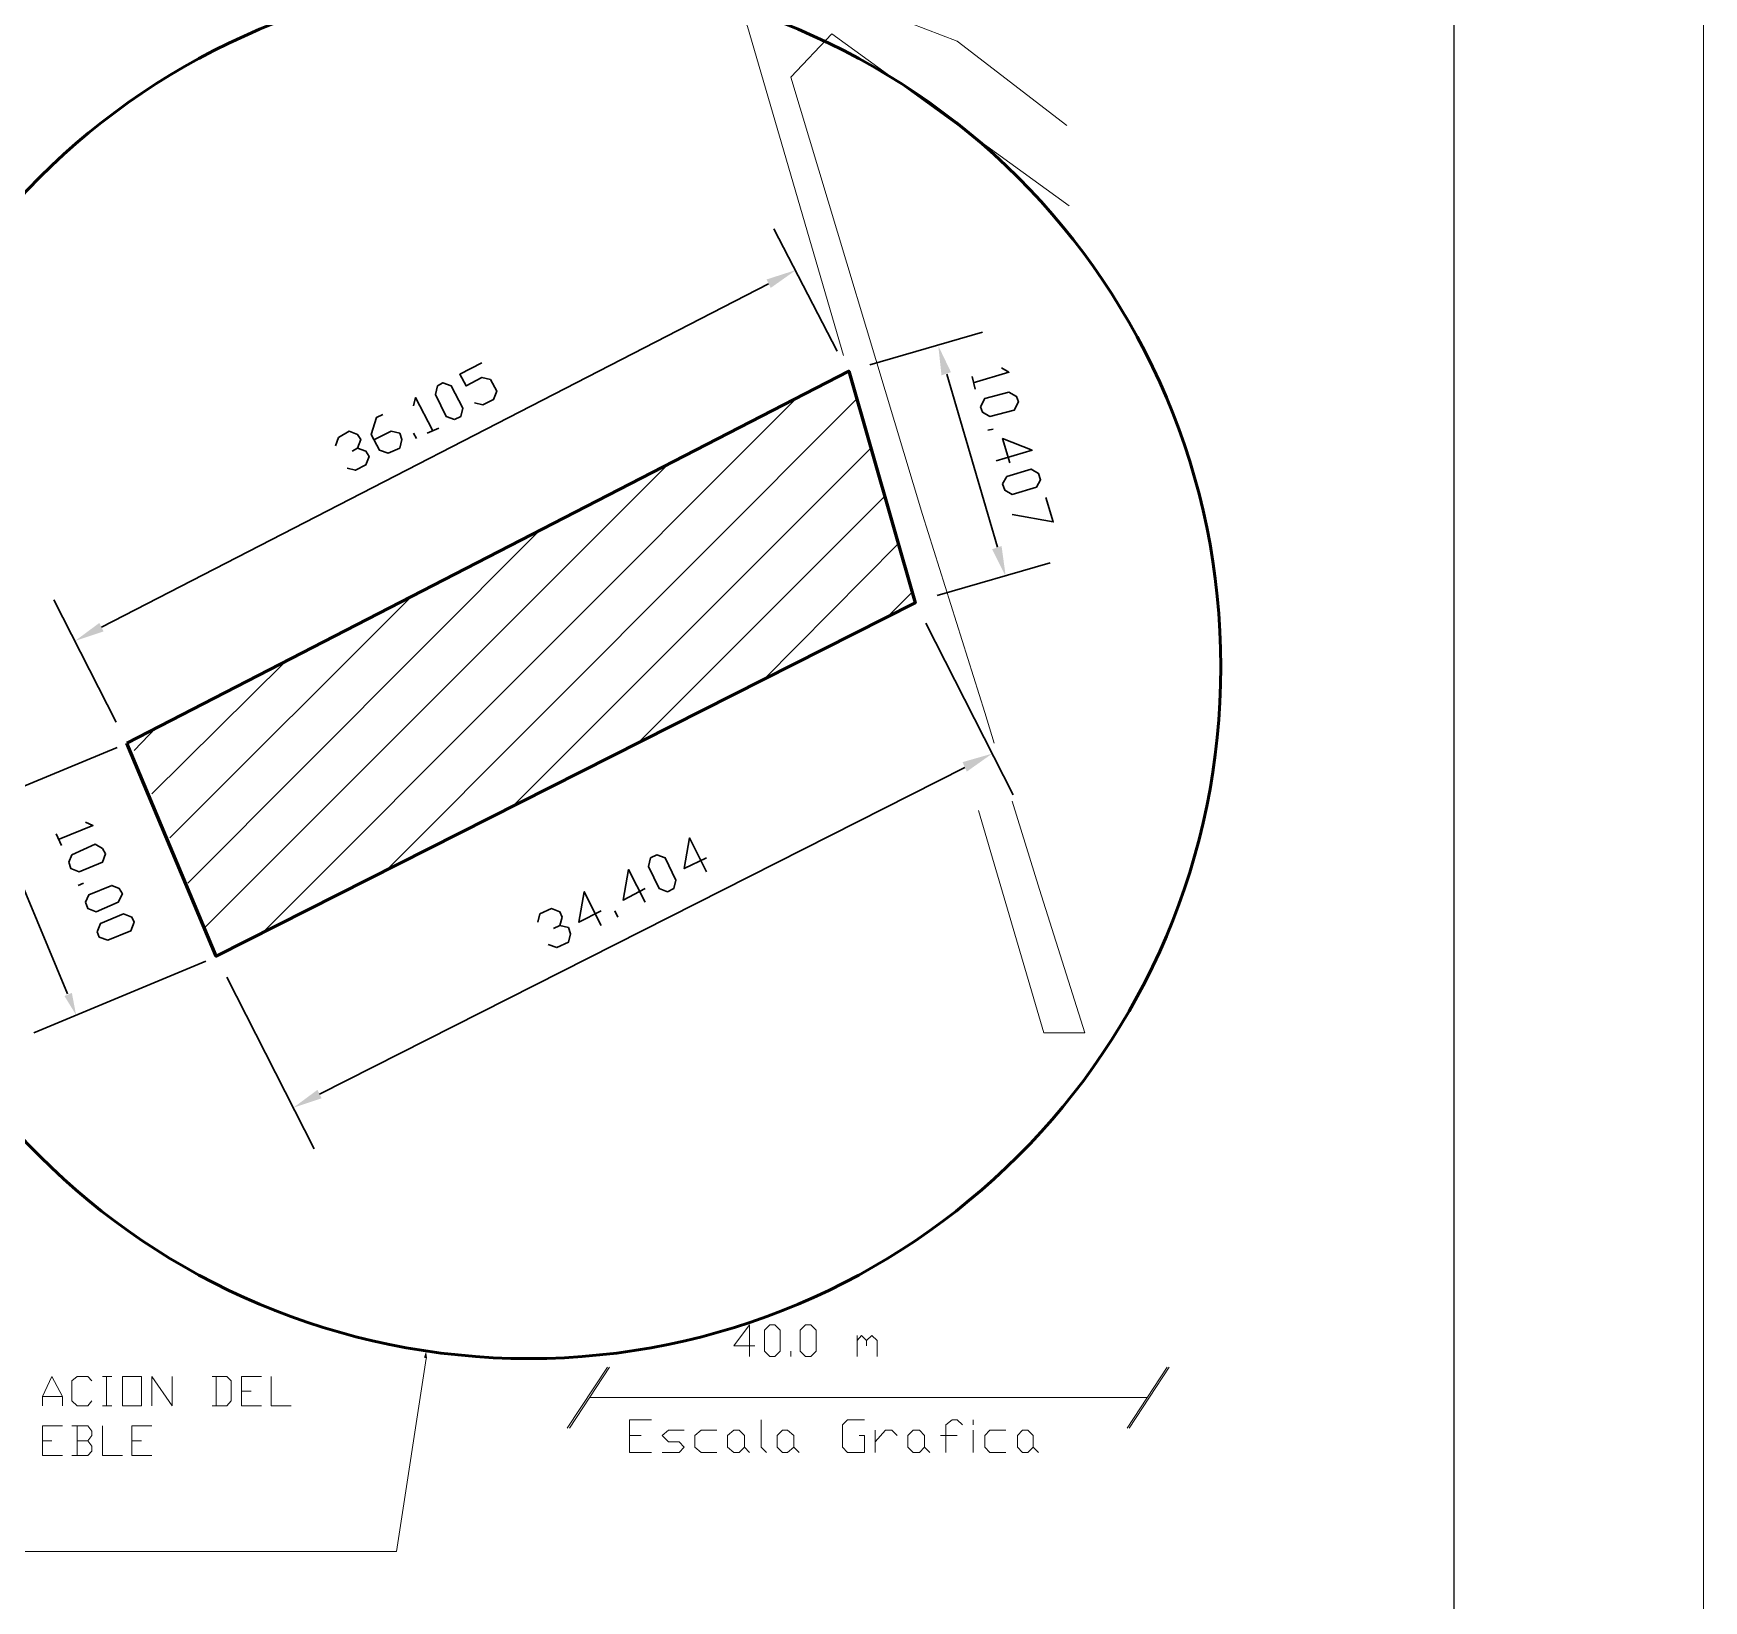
# Model space of a CAD drawing. Header units: millimetres. Extents: x 2386 to 2530, y 1812 to 2032.
# Drawn here: x 2485 to 2529.75, y 1859.8 to 1901.8 of the extents above; entities that cross this region are included whole.
import ezdxf

# ---------------------------------------------------------------- set-up
doc = ezdxf.new("R2010")
doc.units = ezdxf.units.MM
doc.layers.add('PDF_10 Formato', color=7, linetype='Continuous')
doc.layers.add('PDF_CVL_CUADCON_TIT', color=7, linetype='Continuous')

msp = doc.modelspace()

# ---------------------------------------------------------------- linework, layer by layer
at = {"layer": 'PDF_10 Formato', "lineweight": 9}
msp.add_lwpolyline([(2385.783, 1811.731), (2385.783, 2031.661), (2529.749, 2031.661), (2529.749, 1811.731)], close=True, dxfattribs=at)
at = {"layer": 'PDF_10 Formato', "lineweight": 25}
msp.add_lwpolyline([(2523.056, 2026.804), (2523.056, 1818.113), (2399.141, 1818.113), (2399.141, 2026.804)], close=True, dxfattribs=at)
at = {"layer": 'PDF_CVL_CUADCON_TIT', "lineweight": 9}
for points in [[(2512.692, 1899.33), (2509.755, 1901.589), (2506.395, 1902.888), (2504.531, 1905.628), (2502.102, 1909.835), (2493.546, 1925.593), (2490.072, 1932.371)], [(2488.886, 1931.693), (2491.456, 1926.045), (2496.116, 1918.081), (2500.662, 1909.666), (2504.136, 1901.985), (2506.706, 1893.174)], [(2510.744, 1882.782), (2510.49, 1883.601), (2508.824, 1888.91), (2505.294, 1900.629), (2506.395, 1901.787), (2512.749, 1897.184)], [(2491.089, 1877.642), (2505.435, 1892.016)], [(2494.45, 1879.365), (2507.044, 1891.988)], [(2497.81, 1881.059), (2507.44, 1890.689)], [(2489.592, 1877.84), (2502.018, 1890.265)], [(2501.199, 1882.782), (2507.807, 1889.39)], [(2489.14, 1879.026), (2498.573, 1888.486)], [(2504.559, 1884.476), (2508.174, 1888.119)], [(2488.66, 1880.24), (2495.156, 1886.735)], [(2507.92, 1886.199), (2508.541, 1886.82)], [(2488.18, 1881.426), (2491.739, 1884.956)], [(2487.7, 1882.584), (2488.293, 1883.205)], [(2510.32, 1880.974), (2512.071, 1875.016), (2513.172, 1875.016), (2511.958, 1878.856), (2511.224, 1881.229)], [(2504.333, 1866.629), (2503.769, 1866.629), (2504.192, 1867.194), (2504.192, 1866.346)], [(2507.073, 1866.346), (2507.073, 1866.911)], [(2507.073, 1866.77), (2507.186, 1866.911), (2507.327, 1866.77), (2507.327, 1866.629)], [(2507.327, 1866.77), (2507.468, 1866.911), (2507.609, 1866.77), (2507.609, 1866.346)], [(2505.294, 1866.346), (2505.294, 1866.488)], [(2495.523, 1866.29), (2494.732, 1861.122), (2481.855, 1861.122), (2481.77, 1861.122)], [(2499.307, 1864.426), (2500.38, 1866.064)], [(2499.363, 1864.426), (2500.436, 1866.064)], [(2514.302, 1864.426), (2515.375, 1866.064)], [(2514.358, 1864.426), (2515.432, 1866.064)], [(2485.243, 1865.019), (2485.243, 1865.273), (2485.498, 1865.81), (2485.78, 1865.273), (2485.78, 1865.019)], [(2486.571, 1865.16), (2486.458, 1865.019), (2486.175, 1865.019), (2486.034, 1865.16), (2486.034, 1865.697), (2486.175, 1865.81), (2486.458, 1865.81), (2486.571, 1865.697)], [(2486.853, 1865.81), (2487.107, 1865.81)], [(2486.966, 1865.81), (2486.966, 1865.019)], [(2488.18, 1865.019), (2488.18, 1865.81), (2488.717, 1865.019), (2488.717, 1865.81)], [(2489.79, 1865.019), (2490.185, 1865.019), (2490.298, 1865.16), (2490.298, 1865.697), (2490.185, 1865.81), (2489.79, 1865.81)], [(2489.903, 1865.81), (2489.903, 1865.019)], [(2491.117, 1865.019), (2490.581, 1865.019), (2490.581, 1865.81), (2491.117, 1865.81)], [(2491.371, 1865.81), (2491.371, 1865.019), (2491.908, 1865.019)], [(2485.243, 1865.273), (2485.78, 1865.273)], [(2486.853, 1865.019), (2487.107, 1865.019)], [(2490.581, 1865.414), (2490.835, 1865.414)], [(2499.9, 1865.245), (2514.839, 1865.245)], [(2501.566, 1863.777), (2500.973, 1863.777), (2500.973, 1864.652), (2501.566, 1864.652)], [(2504.503, 1864.652), (2504.503, 1863.918), (2504.644, 1863.777)], [(2507.129, 1864.228), (2507.27, 1864.228), (2507.27, 1863.777), (2506.818, 1863.777), (2506.677, 1863.918), (2506.677, 1864.511), (2506.818, 1864.652), (2507.27, 1864.652)], [(2509.897, 1864.511), (2509.755, 1864.652), (2509.614, 1864.652), (2509.445, 1864.511), (2509.445, 1863.777)], [(2510.179, 1864.511), (2510.179, 1864.652)], [(2485.78, 1863.692), (2485.243, 1863.692), (2485.243, 1864.483), (2485.78, 1864.483)], [(2486.458, 1864.087), (2486.571, 1864.228), (2486.571, 1864.341), (2486.458, 1864.483), (2486.034, 1864.483)], [(2486.175, 1864.483), (2486.175, 1863.692)], [(2486.853, 1864.483), (2486.853, 1863.692), (2487.39, 1863.692)], [(2488.18, 1863.692), (2487.644, 1863.692), (2487.644, 1864.483), (2488.18, 1864.483)], [(2500.973, 1864.228), (2501.284, 1864.228)], [(2501.848, 1863.777), (2502.3, 1863.777), (2502.441, 1863.918), (2502.3, 1864.059), (2502.018, 1864.059), (2501.848, 1864.228), (2502.018, 1864.37), (2502.441, 1864.37)], [(2503.317, 1864.37), (2502.893, 1864.37), (2502.724, 1864.228), (2502.724, 1863.918), (2502.893, 1863.777), (2503.317, 1863.777)], [(2507.553, 1863.777), (2507.553, 1864.37)], [(2507.553, 1864.059), (2507.835, 1864.37), (2508.005, 1864.37), (2508.146, 1864.228)], [(2509.304, 1864.228), (2509.755, 1864.228)], [(2510.179, 1863.777), (2510.179, 1864.37)], [(2511.054, 1864.37), (2510.631, 1864.37), (2510.49, 1864.228), (2510.49, 1863.918), (2510.631, 1863.777), (2511.054, 1863.777)], [(2485.243, 1864.087), (2485.498, 1864.087)], [(2486.034, 1863.692), (2486.458, 1863.692), (2486.571, 1863.805), (2486.571, 1863.946), (2486.458, 1864.087), (2486.175, 1864.087)], [(2487.644, 1864.087), (2487.898, 1864.087)], [(2504.051, 1863.918), (2504.192, 1863.777)], [(2505.378, 1863.918), (2505.519, 1863.777)], [(2508.88, 1863.918), (2509.021, 1863.777)], [(2511.789, 1863.918), (2511.93, 1863.777)]]:
    msp.add_lwpolyline(points, dxfattribs=at)
at = {"layer": 'PDF_CVL_CUADCON_TIT', "lineweight": 30}
for points in [[(2506.536, 1893.287), (2504.842, 1896.563)], [(2486.825, 1885.888), (2504.701, 1895.094)], [(2507.412, 1892.92), (2510.433, 1893.795)], [(2496.822, 1891.903), (2497.048, 1891.847), (2497.33, 1891.988), (2497.415, 1892.214), (2497.245, 1892.524), (2497.019, 1892.581), (2496.596, 1892.355), (2496.426, 1892.666), (2497.019, 1892.976)], [(2510.941, 1892.835), (2511.139, 1892.722), (2510.179, 1892.44)], [(2509.473, 1892.666), (2510.829, 1888.034)], [(2510.151, 1892.609), (2510.235, 1892.27)], [(2495.184, 1891.818), (2495.24, 1892.044), (2495.692, 1891.169)], [(2494.139, 1890.915), (2494.591, 1891.141), (2494.817, 1891.084), (2494.873, 1890.915), (2494.817, 1890.689), (2494.506, 1890.548), (2494.28, 1890.632), (2494.054, 1891.056), (2494.195, 1891.508), (2494.365, 1891.593)], [(2493.094, 1890.745), (2493.179, 1890.971), (2493.461, 1891.141), (2493.687, 1891.056), (2493.772, 1890.915), (2493.687, 1890.689), (2493.546, 1890.604)], [(2495.268, 1890.943), (2495.184, 1891.084)], [(2495.551, 1891.084), (2495.862, 1891.225)], [(2510.574, 1891.169), (2510.716, 1891.197)], [(2493.687, 1890.689), (2493.913, 1890.604), (2493.998, 1890.463), (2493.913, 1890.237), (2493.631, 1890.096), (2493.405, 1890.152)], [(2511.167, 1890.294), (2510.97, 1890.943), (2511.76, 1890.632), (2510.8, 1890.35)], [(2512.128, 1889.362), (2512.325, 1888.712), (2511.224, 1888.91)], [(2509.219, 1886.735), (2512.241, 1887.611)], [(2487.22, 1883.347), (2485.554, 1886.622)], [(2508.908, 1886.001), (2511.252, 1881.398)], [(2487.248, 1882.669), (2482.617, 1880.749)], [(2492.67, 1873.378), (2509.953, 1882.132)], [(2484.001, 1880.664), (2485.921, 1876.061)], [(2486.401, 1880.664), (2486.599, 1880.579), (2485.695, 1880.212)], [(2485.611, 1880.353), (2485.752, 1880.043)], [(2503.034, 1879.704), (2502.441, 1879.421), (2502.583, 1880.24), (2503.034, 1879.337)], [(2501.396, 1878.885), (2500.803, 1878.574), (2500.945, 1879.393), (2501.396, 1878.518)], [(2486.204, 1878.969), (2486.345, 1879.026)], [(2500.21, 1878.292), (2499.617, 1877.981), (2499.759, 1878.8), (2500.21, 1877.896)], [(2498.516, 1877.981), (2498.573, 1878.207), (2498.883, 1878.348), (2499.109, 1878.263), (2499.166, 1878.122), (2499.109, 1877.896), (2498.94, 1877.812)], [(2500.662, 1878.122), (2500.578, 1878.292)], [(2499.109, 1877.896), (2499.335, 1877.84), (2499.391, 1877.67), (2499.335, 1877.445), (2499.024, 1877.303), (2498.798, 1877.388)], [(2489.621, 1876.936), (2485.017, 1875.016)], [(2490.185, 1876.513), (2492.529, 1871.91)]]:
    msp.add_lwpolyline(points, dxfattribs=at)
at = {"layer": 'PDF_CVL_CUADCON_TIT', "color": 6, "lineweight": 60}
msp.add_lwpolyline([(2487.503, 1882.782), (2506.847, 1892.75), (2508.626, 1886.538), (2489.903, 1877.077)], close=True, dxfattribs=at)
at = {"layer": 'PDF_CVL_CUADCON_TIT', "lineweight": 30}
for points in [[(2496.285, 1891.451), (2496.059, 1891.536), (2495.777, 1892.129), (2495.833, 1892.355), (2495.974, 1892.44), (2496.2, 1892.355), (2496.511, 1891.762), (2496.455, 1891.536)], [(2510.377, 1891.79), (2510.49, 1892.016), (2511.139, 1892.186), (2511.337, 1892.073), (2511.393, 1891.931), (2511.28, 1891.706), (2510.631, 1891.536), (2510.433, 1891.649)], [(2510.97, 1889.729), (2511.083, 1889.926), (2511.732, 1890.124), (2511.93, 1890.011), (2511.986, 1889.842), (2511.873, 1889.644), (2511.224, 1889.446), (2511.026, 1889.559)], [(2485.949, 1879.591), (2486.034, 1879.788), (2486.655, 1880.071), (2486.853, 1879.958), (2486.938, 1879.817), (2486.853, 1879.591), (2486.232, 1879.337), (2486.006, 1879.421)], [(2501.99, 1878.8), (2501.764, 1878.885), (2501.481, 1879.478), (2501.538, 1879.704), (2501.707, 1879.788), (2501.933, 1879.704), (2502.215, 1879.111), (2502.159, 1878.885)], [(2486.401, 1878.518), (2486.486, 1878.715), (2487.107, 1878.969), (2487.305, 1878.885), (2487.39, 1878.744), (2487.277, 1878.518), (2486.684, 1878.263), (2486.458, 1878.348)], [(2486.712, 1877.727), (2486.797, 1877.953), (2487.418, 1878.207), (2487.644, 1878.122), (2487.7, 1877.981), (2487.616, 1877.755), (2486.994, 1877.501), (2486.768, 1877.586)]]:
    msp.add_lwpolyline(points, close=True, dxfattribs=at)
at = {"layer": 'PDF_CVL_CUADCON_TIT', "lineweight": 9}
for points in [[(2504.729, 1866.346), (2504.588, 1866.488), (2504.588, 1867.052), (2504.729, 1867.194), (2504.87, 1867.194), (2505.011, 1867.052), (2505.011, 1866.488), (2504.87, 1866.346)], [(2505.689, 1866.346), (2505.548, 1866.488), (2505.548, 1867.052), (2505.689, 1867.194), (2505.83, 1867.194), (2505.971, 1867.052), (2505.971, 1866.488), (2505.83, 1866.346)], [(2487.39, 1865.019), (2487.39, 1865.81), (2487.898, 1865.81), (2487.898, 1865.019)], [(2503.91, 1863.777), (2503.769, 1863.777), (2503.599, 1863.918), (2503.599, 1864.228), (2503.769, 1864.37), (2503.91, 1864.37), (2504.051, 1864.228), (2504.051, 1863.918)], [(2505.209, 1863.777), (2505.068, 1863.777), (2504.926, 1863.918), (2504.926, 1864.228), (2505.068, 1864.37), (2505.209, 1864.37), (2505.378, 1864.228), (2505.378, 1863.918)], [(2508.739, 1863.777), (2508.569, 1863.777), (2508.428, 1863.918), (2508.428, 1864.228), (2508.569, 1864.37), (2508.739, 1864.37), (2508.88, 1864.228), (2508.88, 1863.918)], [(2511.647, 1863.777), (2511.506, 1863.777), (2511.365, 1863.918), (2511.365, 1864.228), (2511.506, 1864.37), (2511.647, 1864.37), (2511.789, 1864.228), (2511.789, 1863.918)]]:
    msp.add_lwpolyline(points, close=True, dxfattribs=at)
at = {"layer": 'PDF_CVL_CUADCON_TIT', "lineweight": 50}
msp.add_circle((2498.276, 1884.829), 18.539, dxfattribs=at)
at = {"layer": 'PDF_CVL_CUADCON_TIT', "transparency": 33554559}
for points in [[(2504.644, 1895.207), (2504.757, 1894.981), (2505.435, 1895.461)], [(2509.586, 1892.722), (2509.332, 1892.637), (2509.247, 1893.428)], [(2510.941, 1888.063), (2510.687, 1887.978), (2511.054, 1887.244)], [(2486.768, 1886.001), (2486.881, 1885.775), (2486.119, 1885.521)], [(2509.897, 1882.273), (2510.01, 1882.019), (2510.687, 1882.499)], [(2486.034, 1876.089), (2485.836, 1876.004), (2486.147, 1875.496)], [(2492.614, 1873.491), (2492.727, 1873.265), (2491.964, 1873.011)], [(2495.466, 1866.318), (2495.523, 1866.488), (2495.551, 1866.29)]]:
    msp.add_solid(points, dxfattribs=at)

doc.saveas('drawing.dxf')
